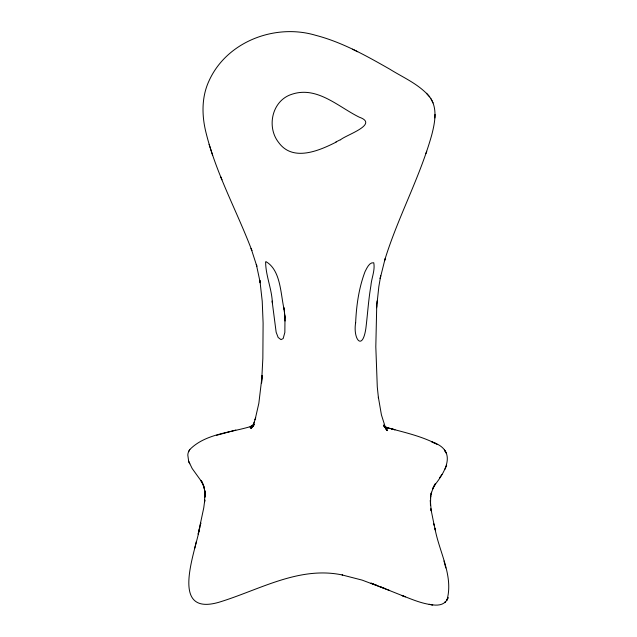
<?xml version="1.0" encoding="UTF-8"?>
<svg xmlns="http://www.w3.org/2000/svg" width="637" height="637" viewBox="0 0 637 637"><rect width="100%" height="100%" fill="white"/><g stroke="black" fill="none" stroke-linecap="round" stroke-linejoin="round"><path stroke-width="0.96" d="M254.298 422.14L252.762 426.376L255.684 417.753L255.071 419.783L258.837 403.317L262.149 375.543L261.56 382.98L262.85 358.392L263.105 323.118L262.229 301.197L259.888 280.423L260.246 282.804L256.321 264.363L256.846 266.29L251.113 248.502L251.862 250.54C236.98 211.229 216.206 173.965 206.085 132.934C201.738 115.862 201.427 97.15 209 80.915C226.708 41.516 275.216 23.195 315.705 35.322C342.133 42.185 366.148 55.706 389.709 69.13C403.396 77.698 419.146 84.219 429.68 96.912C437.945 107.916 434.856 122.798 431.727 135.004C419.592 178.177 397.615 217.79 384.557 260.66L385.082 258.845L380.154 278.584L380.711 275.781L378.84 286.626L376.571 307.751L377.08 300.983M434.856 117.925L435.031 114.389M376.73 305.68L375.814 346.799L377.287 386.954L378.505 398.539L378.378 397.257L381.42 414.862L385.68 428.343L384.652 426.233L386.914 430.238L383.625 425.142L386.914 430.238M200.329 525.007L200.814 522.937L198.155 534.18L203.76 507.824L204.796 499.926L204.581 502.028L204.875 491.031L205.058 497.155L204.612 490.028L204.907 492.218L203.88 486.636L204.469 488.874L202.948 484.056L201.897 481.986L203.784 486.182L200.846 480.378L202.009 482.185L192.183 468.537L188.648 461.22L187.804 455.025L188.09 452.995L189.786 449.435L188.703 451.338M199.771 527.404C195.901 550.83 168.526 616.568 218.547 602.371C258.956 590.22 298.912 565.648 342.658 575.044L342.093 574.948L362.127 580.108L389.669 590.467M196.379 541.402L194.715 548.29M434.442 485.426L432.475 489.399L435.525 483.571L434.37 485.505C446.314 470.632 457.294 450.248 431.838 441.855L437.412 444.499M425.914 153.549L426.734 151.264M444.976 469.262L446.656 465.289M253.956 424.632L250.755 428.494L253.526 424.25M447.023 599.839C453.727 575.832 439.02 551.634 434.912 528.2L435.389 530.111L433.757 523.622M446.633 600.603L448.066 597.777L446.633 600.603L444.809 602.419L445.51 601.782C441.377 606.113 434.506 605.341 429.171 604.346L432.738 604.855C422.052 603.765 412.059 599.417 402.138 595.563L405.307 596.829L370.933 583.118L376.682 585.276M254.187 424.839L252.746 426.057L253.876 423.884L251.32 428.16L252.937 425.834M189.643 449.69C205.878 433.088 232.179 432.762 253.255 425.707M435.525 483.571L433.327 487.321L430.946 494.376L431.512 492.21L430.477 497.808L430.723 495.634L430.469 505.157L430.333 500.324L431.185 510.763L430.875 508.804L434.235 525.493M439.57 477.869L441.943 474.398M252.746 426.057L253.86 424.744M252.833 425.858L250.134 427.61L253.088 425.723M340.357 139.957C344.912 135.299 379.843 124.39 359.308 117.192C338.303 106.873 317.075 85.748 291.81 94.292C271.991 100.527 266.274 126.93 278.68 142.521C292.853 162.101 319.153 150.746 336.24 142.059M253.223 425.556L250.604 426.527L252.252 425.986M252.889 425.739L250.126 426.591L253.367 425.683M216.572 435.302L235.786 430.071M384.732 426.862L394.98 429.776L390.967 428.717C405.92 432.698 421.153 436.321 435.071 443.264L434.808 443.121M384.318 426.742L386.317 428.096L384.286 426.798L389.271 428.327M384.485 426.79L387.949 428.048L384.398 426.71M380.225 586.661L384.915 588.532M384.135 426.663L386.826 427.817L384.167 426.599M357.691 51.724L352.516 49.184M385.051 427.395L386.444 428.494L385.003 427.451M426.495 93.249L429.68 96.912M384.334 426.511L385.871 428.446M384.35 426.551L387.487 430.652L385.512 428.056M431.01 98.831L433.056 102.923M188.648 461.22L189.699 463.736L189.181 462.494M220.641 176.584L221.971 179.801M209.103 144.36L212.67 155.388M443.989 560.982L445.789 567.957M272.11 301.102L276.147 332.227L278.138 337.451L280.989 339.64L283.17 338.55L284.85 332.434L284.986 317.871L284.046 307.997L284.986 317.871M272.365 302.758C271.864 288.935 265.581 275.367 265.637 261.815L265.979 261.64C281.052 270.375 280.503 294.35 284.182 309.582M284.715 315.299L285.05 321.024M339.847 139.973A43.077 5.693 -25.1 0 1 335.866 141.995M355.645 322.696C352.898 338.812 362.342 351.759 365.837 328.62C367.613 314.344 368.449 299.955 370.901 285.766C371.482 278.146 375.257 270.319 373.752 262.755C369.269 262.062 366.761 268.4 365.049 271.625C358.87 287.9 356.409 305.378 355.645 322.696M446.449 453.257L444.387 450.048L446.449 453.257"/></g></svg>
